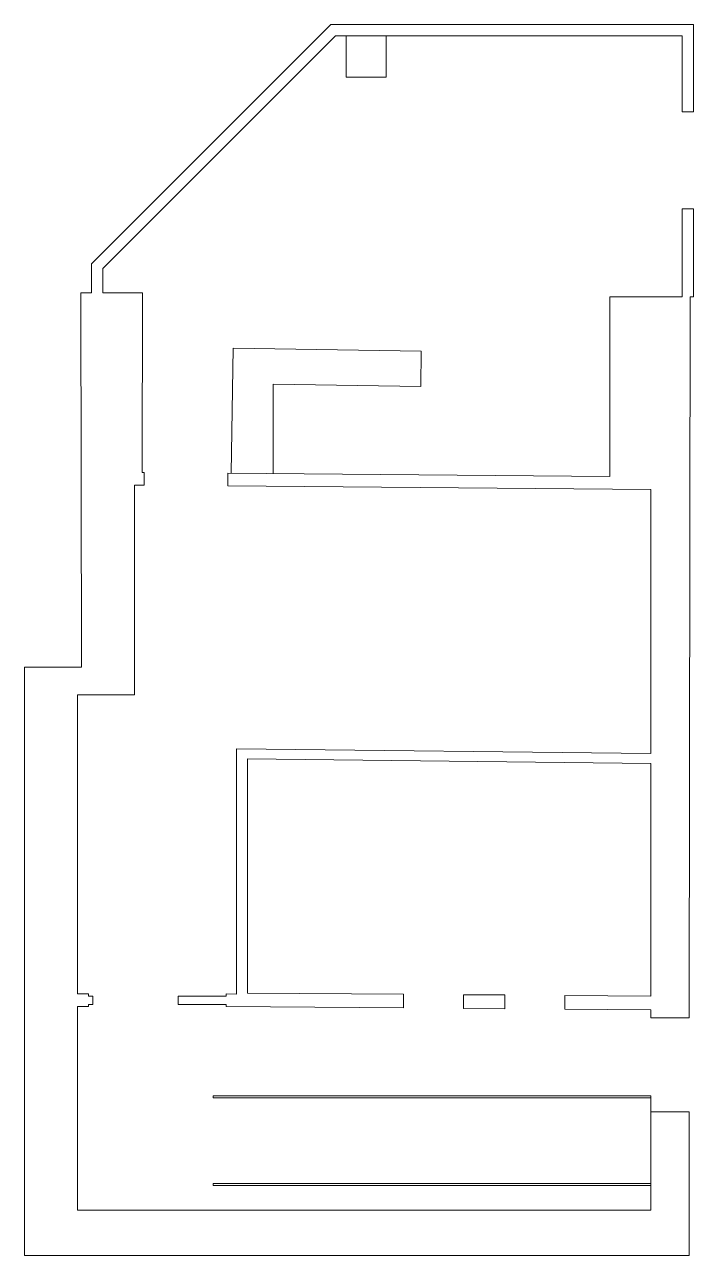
# Model space of a CAD drawing. Header units: millimetres. Extents: x -5625 to 3963, y -4635 to 13003.
import ezdxf

# ---------------------------------------------------------------- set-up
doc = ezdxf.new("R2010")
doc.units = ezdxf.units.MM
doc.layers.add('A-DETL', color=90, linetype='Continuous', lineweight=18)

msp = doc.modelspace()

# ---------------------------------------------------------------- linework, layer by layer
at = {"layer": 'A-DETL'}
for p, q in [((-4665, 9573), (-1235, 13003)), ((-1235, 13003), (3963, 13003)), ((3963, 13003), (3963, 11753)), ((-4505, 9506), (-1168, 12843)), ((-1168, 12843), (3803, 12843)), ((-441, 12843), (-1017, 12843)), ((-1017, 12843), (-1017, 12252)), ((-441, 12252), (-441, 12843)), ((3803, 12843), (3803, 11753)), ((-1017, 12252), (-441, 12252)), ((3963, 11753), (3803, 11753)), ((3803, 10364), (3803, 9102)), ((3963, 10364), (3803, 10364)), ((3963, 10364), (3963, 9102)), ((-4665, 9158), (-4665, 9573)), ((-4505, 9158), (-4505, 9506)), ((-4811, 3797), (-4817, 9158)), ((-4817, 9158), (-4665, 9158)), ((-3937, 9158), (-4505, 9158)), ((-3939, 6584), (-3937, 9158)), ((3803, 9102), (2765, 9102)), ((2765, 9102), (2765, 6527)), ((3915, 9102), (3901, -1228)), ((3915, 9102), (3963, 9102)), ((-2663, 6573), (-2636, 8367)), ((-2636, 8367), (59, 8325)), ((59, 8325), (56, 7818)), ((56, 7818), (-2062, 7851)), ((-2062, 7851), (-2062, 6567)), ((-3911, 6584), (-3939, 6584)), ((-3911, 6404), (-3911, 6584)), ((-2710, 6573), (-2711, 6393)), ((2765, 6527), (-2710, 6573)), ((-4051, 3397), (-4051, 6404)), ((-4051, 6404), (-3911, 6404)), ((-2711, 6393), (3351, 6342)), ((3351, 6342), (3351, 2557)), ((-5625, -4635), (-5625, 3797)), ((-5625, 3797), (-4811, 3797)), ((-4865, 3397), (-4051, 3397)), ((-4865, -888), (-4865, 3397)), ((3351, 2557), (-2586, 2626)), ((-2586, 2626), (-2586, -889)), ((-2427, -875), (-2427, 2482)), ((3351, 2414), (-2427, 2482)), ((3351, 2414), (3351, -920)), ((-2427, -875), (-192, -892)), ((-4708, -888), (-4865, -888)), ((-4708, -918), (-4708, -888)), ((-4648, -918), (-4708, -918)), ((-4708, -1068), (-4708, -1038)), ((-4708, -1038), (-4648, -1038)), ((-4648, -1038), (-4648, -918)), ((-2736, -918), (-3423, -918)), ((-3423, -918), (-3423, -1038)), ((-3423, -1038), (-2736, -1038)), ((-2736, -1038), (-2737, -1068)), ((-2735, -888), (-2736, -918)), ((-2586, -889), (-2735, -888)), ((-192, -1088), (-192, -892)), ((668, -1095), (668, -899)), ((668, -899), (1261, -903)), ((1261, -1099), (1261, -903)), ((2121, -1106), (2121, -910)), ((2121, -910), (3351, -920)), ((-4865, -3985), (-4865, -1068)), ((-4865, -1068), (-4708, -1068)), ((-2737, -1068), (-192, -1088)), ((668, -1095), (1261, -1099)), ((2121, -1106), (3351, -1116)), ((3351, -1116), (3351, -1228)), ((3351, -1228), (3901, -1228)), ((-2921, -2378), (-2921, -2350)), ((-2921, -2350), (3351, -2350)), ((3351, -2378), (-2921, -2378)), ((3351, -2350), (3351, -3985)), ((3351, -2577), (3901, -2577)), ((3901, -2577), (3901, -4635)), ((3351, -3603), (-2921, -3603)), ((-2921, -3603), (-2921, -3631)), ((-2921, -3631), (3351, -3631)), ((3351, -3985), (-4865, -3985)), ((3901, -4635), (-5625, -4635))]:
    msp.add_line(p, q, dxfattribs=at)

doc.saveas('drawing.dxf')
